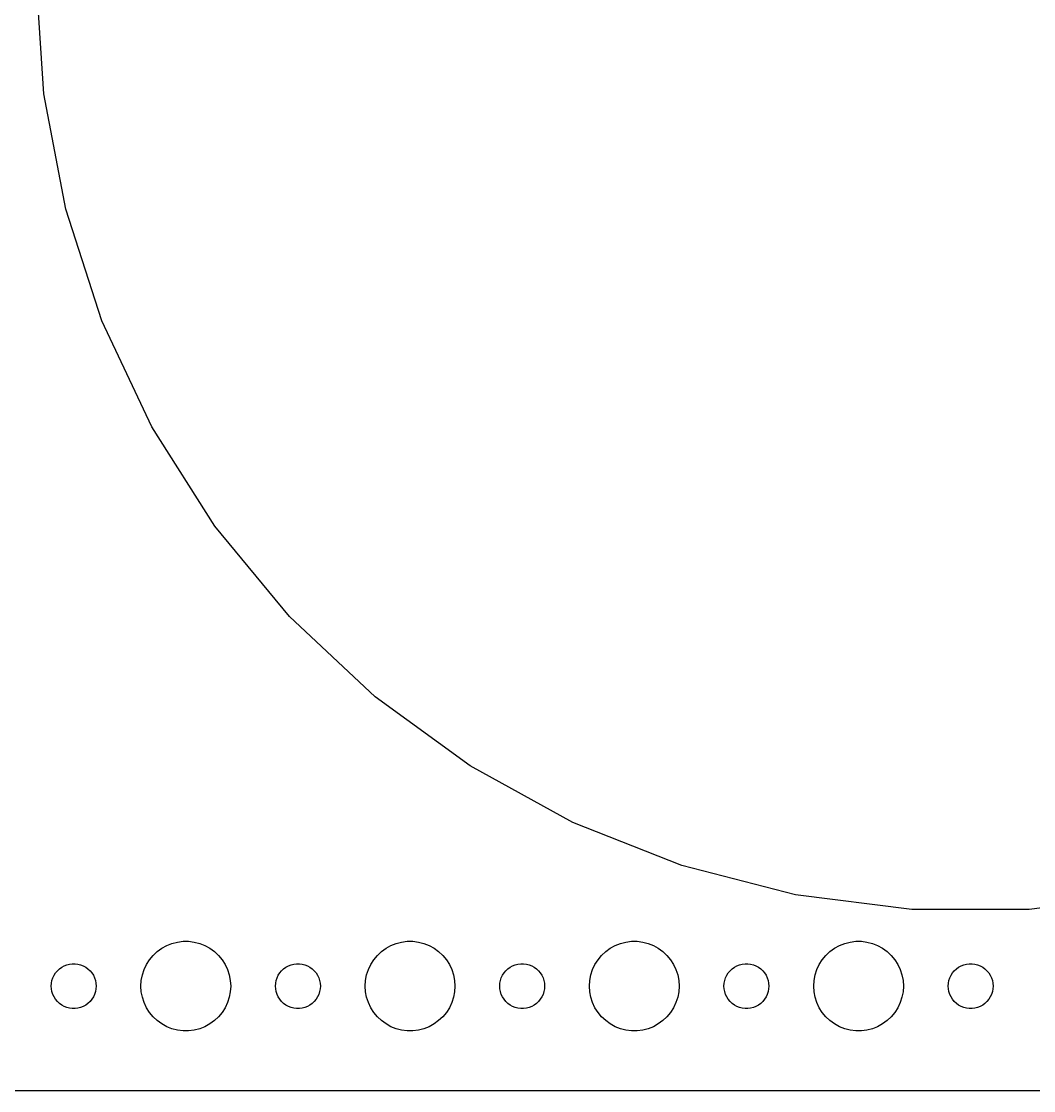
# Model space of a CAD drawing. Header units: metres. Extents: x -270 to 270, y -74 to 74.
# Drawn here: x 131.5 to 199.2, y -74.5 to -3 of the extents above; entities that cross this region are included whole.
import ezdxf

# ---------------------------------------------------------------- set-up
doc = ezdxf.new("R2010")
doc.units = ezdxf.units.M

msp = doc.modelspace()

# ---------------------------------------------------------------- linework, layer by layer
for p, q in [((132.993, -7.83331), (132.5, 0)), ((134.464, -15.5431), (132.993, -7.83331)), ((136.889, -23.0078), (134.464, -15.5431)), ((140.231, -30.1096), (136.889, -23.0078)), ((144.436, -36.7366), (140.231, -30.1096)), ((149.439, -42.7842), (144.436, -36.7366)), ((155.161, -48.1571), (149.439, -42.7842)), ((161.511, -52.7705), (155.161, -48.1571)), ((168.389, -56.5517), (161.511, -52.7705)), ((175.686, -59.441), (168.389, -56.5517)), ((183.289, -61.3929), (175.686, -59.441)), ((191.076, -62.3767), (183.289, -61.3929)), ((206.711, -61.3929), (198.924, -62.3767)), ((198.924, -62.3767), (191.076, -62.3767)), ((140.588, -65.1885), (140.893, -64.967)), ((140.893, -64.967), (141.223, -64.7855)), ((141.223, -64.7855), (141.573, -64.6468)), ((141.573, -64.6468), (141.938, -64.5531)), ((141.938, -64.5531), (142.312, -64.5059)), ((142.312, -64.5059), (142.688, -64.5059)), ((142.688, -64.5059), (143.062, -64.5531)), ((143.062, -64.5531), (143.427, -64.6468)), ((143.427, -64.6468), (143.777, -64.7855)), ((143.777, -64.7855), (144.107, -64.967)), ((144.107, -64.967), (144.412, -65.1885)), ((155.588, -65.1885), (155.893, -64.967)), ((155.893, -64.967), (156.223, -64.7855)), ((156.223, -64.7855), (156.573, -64.6468)), ((156.573, -64.6468), (156.938, -64.5531)), ((156.938, -64.5531), (157.312, -64.5059)), ((157.312, -64.5059), (157.688, -64.5059)), ((157.688, -64.5059), (158.062, -64.5531)), ((158.062, -64.5531), (158.427, -64.6468)), ((158.427, -64.6468), (158.777, -64.7855)), ((158.777, -64.7855), (159.107, -64.967)), ((159.107, -64.967), (159.412, -65.1885)), ((170.588, -65.1885), (170.893, -64.967)), ((170.893, -64.967), (171.223, -64.7855)), ((171.223, -64.7855), (171.573, -64.6468)), ((171.573, -64.6468), (171.938, -64.5531)), ((171.938, -64.5531), (172.312, -64.5059)), ((172.312, -64.5059), (172.688, -64.5059)), ((172.688, -64.5059), (173.062, -64.5531)), ((173.062, -64.5531), (173.427, -64.6468)), ((173.427, -64.6468), (173.777, -64.7855)), ((173.777, -64.7855), (174.107, -64.967)), ((174.107, -64.967), (174.412, -65.1885)), ((185.588, -65.1885), (185.893, -64.967)), ((185.893, -64.967), (186.223, -64.7855)), ((186.223, -64.7855), (186.573, -64.6468)), ((186.573, -64.6468), (186.938, -64.5531)), ((186.938, -64.5531), (187.312, -64.5059)), ((187.312, -64.5059), (187.688, -64.5059)), ((187.688, -64.5059), (188.062, -64.5531)), ((188.062, -64.5531), (188.427, -64.6468)), ((188.427, -64.6468), (188.777, -64.7855)), ((188.777, -64.7855), (189.107, -64.967)), ((189.107, -64.967), (189.412, -65.1885)), ((139.871, -66.0547), (140.073, -65.7366)), ((140.073, -65.7366), (140.313, -65.4464)), ((140.313, -65.4464), (140.588, -65.1885)), ((144.412, -65.1885), (144.687, -65.4464)), ((144.687, -65.4464), (144.927, -65.7366)), ((144.927, -65.7366), (145.129, -66.0547)), ((154.871, -66.0547), (155.073, -65.7366)), ((155.073, -65.7366), (155.313, -65.4464)), ((155.313, -65.4464), (155.588, -65.1885)), ((159.412, -65.1885), (159.687, -65.4464)), ((159.687, -65.4464), (159.927, -65.7366)), ((159.927, -65.7366), (160.129, -66.0547)), ((169.871, -66.0547), (170.073, -65.7366)), ((170.073, -65.7366), (170.313, -65.4464)), ((170.313, -65.4464), (170.588, -65.1885)), ((174.412, -65.1885), (174.687, -65.4464)), ((174.687, -65.4464), (174.927, -65.7366)), ((174.927, -65.7366), (175.129, -66.0547)), ((184.871, -66.0547), (185.073, -65.7366)), ((185.073, -65.7366), (185.313, -65.4464)), ((185.313, -65.4464), (185.588, -65.1885)), ((189.412, -65.1885), (189.687, -65.4464)), ((189.687, -65.4464), (189.927, -65.7366)), ((189.927, -65.7366), (190.129, -66.0547)), ((133.786, -66.6183), (133.907, -66.4732)), ((133.907, -66.4732), (134.044, -66.3442)), ((134.044, -66.3442), (134.196, -66.2335)), ((134.196, -66.2335), (134.361, -66.1428)), ((134.361, -66.1428), (134.536, -66.0734)), ((134.536, -66.0734), (134.719, -66.0266)), ((134.719, -66.0266), (134.906, -66.003)), ((134.906, -66.003), (135.094, -66.003)), ((135.094, -66.003), (135.281, -66.0266)), ((135.281, -66.0266), (135.464, -66.0734)), ((135.464, -66.0734), (135.639, -66.1428)), ((135.639, -66.1428), (135.804, -66.2335)), ((135.804, -66.2335), (135.956, -66.3442)), ((135.956, -66.3442), (136.093, -66.4732)), ((136.093, -66.4732), (136.214, -66.6183)), ((139.594, -66.7539), (139.711, -66.3956)), ((139.711, -66.3956), (139.871, -66.0547)), ((145.129, -66.0547), (145.289, -66.3956)), ((145.289, -66.3956), (145.406, -66.7539)), ((148.786, -66.6183), (148.907, -66.4732)), ((148.907, -66.4732), (149.044, -66.3442)), ((149.044, -66.3442), (149.196, -66.2335)), ((149.196, -66.2335), (149.361, -66.1428)), ((149.361, -66.1428), (149.536, -66.0734)), ((149.536, -66.0734), (149.719, -66.0266)), ((149.719, -66.0266), (149.906, -66.003)), ((149.906, -66.003), (150.094, -66.003)), ((150.094, -66.003), (150.281, -66.0266)), ((150.281, -66.0266), (150.464, -66.0734)), ((150.464, -66.0734), (150.639, -66.1428)), ((150.639, -66.1428), (150.804, -66.2335)), ((150.804, -66.2335), (150.956, -66.3442)), ((150.956, -66.3442), (151.093, -66.4732)), ((151.093, -66.4732), (151.214, -66.6183)), ((154.594, -66.7539), (154.711, -66.3956)), ((154.711, -66.3956), (154.871, -66.0547)), ((160.129, -66.0547), (160.289, -66.3956)), ((160.289, -66.3956), (160.406, -66.7539)), ((163.786, -66.6183), (163.907, -66.4732)), ((163.907, -66.4732), (164.044, -66.3442)), ((164.044, -66.3442), (164.196, -66.2335)), ((164.196, -66.2335), (164.361, -66.1428)), ((164.361, -66.1428), (164.536, -66.0734)), ((164.536, -66.0734), (164.719, -66.0266)), ((164.719, -66.0266), (164.906, -66.003)), ((164.906, -66.003), (165.094, -66.003)), ((165.094, -66.003), (165.281, -66.0266)), ((165.281, -66.0266), (165.464, -66.0734)), ((165.464, -66.0734), (165.639, -66.1428)), ((165.639, -66.1428), (165.804, -66.2335)), ((165.804, -66.2335), (165.956, -66.3442)), ((165.956, -66.3442), (166.093, -66.4732)), ((166.093, -66.4732), (166.214, -66.6183)), ((169.594, -66.7539), (169.711, -66.3956)), ((169.711, -66.3956), (169.871, -66.0547)), ((175.129, -66.0547), (175.289, -66.3956)), ((175.289, -66.3956), (175.406, -66.7539)), ((178.786, -66.6183), (178.907, -66.4732)), ((178.907, -66.4732), (179.044, -66.3442)), ((179.044, -66.3442), (179.196, -66.2335)), ((179.196, -66.2335), (179.361, -66.1428)), ((179.361, -66.1428), (179.536, -66.0734)), ((179.536, -66.0734), (179.719, -66.0266)), ((179.719, -66.0266), (179.906, -66.003)), ((179.906, -66.003), (180.094, -66.003)), ((180.094, -66.003), (180.281, -66.0266)), ((180.281, -66.0266), (180.464, -66.0734)), ((180.464, -66.0734), (180.639, -66.1428)), ((180.639, -66.1428), (180.804, -66.2335)), ((180.804, -66.2335), (180.956, -66.3442)), ((180.956, -66.3442), (181.093, -66.4732)), ((181.093, -66.4732), (181.214, -66.6183)), ((184.594, -66.7539), (184.711, -66.3956)), ((184.711, -66.3956), (184.871, -66.0547)), ((190.129, -66.0547), (190.289, -66.3956)), ((190.289, -66.3956), (190.406, -66.7539)), ((193.786, -66.6183), (193.907, -66.4732)), ((193.907, -66.4732), (194.044, -66.3442)), ((194.044, -66.3442), (194.196, -66.2335)), ((194.196, -66.2335), (194.361, -66.1428)), ((194.361, -66.1428), (194.536, -66.0734)), ((194.536, -66.0734), (194.719, -66.0266)), ((194.719, -66.0266), (194.906, -66.003)), ((194.906, -66.003), (195.094, -66.003)), ((195.094, -66.003), (195.281, -66.0266)), ((195.281, -66.0266), (195.464, -66.0734)), ((195.464, -66.0734), (195.639, -66.1428)), ((195.639, -66.1428), (195.804, -66.2335)), ((195.804, -66.2335), (195.956, -66.3442)), ((195.956, -66.3442), (196.093, -66.4732)), ((196.093, -66.4732), (196.214, -66.6183)), ((133.512, -67.312), (133.547, -67.127)), ((133.547, -67.127), (133.605, -66.9478)), ((133.605, -66.9478), (133.686, -66.7774)), ((133.686, -66.7774), (133.786, -66.6183)), ((136.214, -66.6183), (136.314, -66.7774)), ((136.314, -66.7774), (136.395, -66.9478)), ((136.395, -66.9478), (136.453, -67.127)), ((136.453, -67.127), (136.488, -67.312)), ((139.5, -67.5), (139.524, -67.124)), ((139.524, -67.124), (139.594, -66.7539)), ((145.406, -66.7539), (145.476, -67.124)), ((145.476, -67.124), (145.5, -67.5)), ((148.512, -67.312), (148.547, -67.127)), ((148.547, -67.127), (148.605, -66.9478)), ((148.605, -66.9478), (148.686, -66.7774)), ((148.686, -66.7774), (148.786, -66.6183)), ((151.214, -66.6183), (151.314, -66.7774)), ((151.314, -66.7774), (151.395, -66.9478)), ((151.395, -66.9478), (151.453, -67.127)), ((151.453, -67.127), (151.488, -67.312)), ((154.5, -67.5), (154.524, -67.124)), ((154.524, -67.124), (154.594, -66.7539)), ((160.406, -66.7539), (160.476, -67.124)), ((160.476, -67.124), (160.5, -67.5)), ((163.512, -67.312), (163.547, -67.127)), ((163.547, -67.127), (163.605, -66.9478)), ((163.605, -66.9478), (163.686, -66.7774)), ((163.686, -66.7774), (163.786, -66.6183)), ((166.214, -66.6183), (166.314, -66.7774)), ((166.314, -66.7774), (166.395, -66.9478)), ((166.395, -66.9478), (166.453, -67.127)), ((166.453, -67.127), (166.488, -67.312)), ((169.5, -67.5), (169.524, -67.124)), ((169.524, -67.124), (169.594, -66.7539)), ((175.406, -66.7539), (175.476, -67.124)), ((175.476, -67.124), (175.5, -67.5)), ((178.512, -67.312), (178.547, -67.127)), ((178.547, -67.127), (178.605, -66.9478)), ((178.605, -66.9478), (178.686, -66.7774)), ((178.686, -66.7774), (178.786, -66.6183)), ((181.214, -66.6183), (181.314, -66.7774)), ((181.314, -66.7774), (181.395, -66.9478)), ((181.395, -66.9478), (181.453, -67.127)), ((181.453, -67.127), (181.488, -67.312)), ((184.5, -67.5), (184.524, -67.124)), ((184.524, -67.124), (184.594, -66.7539)), ((190.406, -66.7539), (190.476, -67.124)), ((190.476, -67.124), (190.5, -67.5)), ((193.512, -67.312), (193.547, -67.127)), ((193.547, -67.127), (193.605, -66.9478)), ((193.605, -66.9478), (193.686, -66.7774)), ((193.686, -66.7774), (193.786, -66.6183)), ((196.214, -66.6183), (196.314, -66.7774)), ((196.314, -66.7774), (196.395, -66.9478)), ((196.395, -66.9478), (196.453, -67.127)), ((196.453, -67.127), (196.488, -67.312)), ((133.5, -67.5), (133.512, -67.312)), ((133.512, -67.688), (133.5, -67.5)), ((133.547, -67.873), (133.512, -67.688)), ((133.605, -68.0522), (133.547, -67.873)), ((136.453, -67.873), (136.395, -68.0522)), ((136.488, -67.688), (136.453, -67.873)), ((136.488, -67.312), (136.5, -67.5)), ((136.5, -67.5), (136.488, -67.688)), ((139.524, -67.876), (139.5, -67.5)), ((139.594, -68.2461), (139.524, -67.876)), ((145.476, -67.876), (145.406, -68.2461)), ((145.5, -67.5), (145.476, -67.876)), ((148.5, -67.5), (148.512, -67.312)), ((148.512, -67.688), (148.5, -67.5)), ((148.547, -67.873), (148.512, -67.688)), ((148.605, -68.0522), (148.547, -67.873)), ((151.453, -67.873), (151.395, -68.0522)), ((151.488, -67.688), (151.453, -67.873)), ((151.488, -67.312), (151.5, -67.5)), ((151.5, -67.5), (151.488, -67.688)), ((154.524, -67.876), (154.5, -67.5)), ((154.594, -68.2461), (154.524, -67.876)), ((160.476, -67.876), (160.406, -68.2461)), ((160.5, -67.5), (160.476, -67.876)), ((163.5, -67.5), (163.512, -67.312)), ((163.512, -67.688), (163.5, -67.5)), ((163.547, -67.873), (163.512, -67.688)), ((163.605, -68.0522), (163.547, -67.873)), ((166.453, -67.873), (166.395, -68.0522)), ((166.488, -67.688), (166.453, -67.873)), ((166.488, -67.312), (166.5, -67.5)), ((166.5, -67.5), (166.488, -67.688)), ((169.524, -67.876), (169.5, -67.5)), ((169.594, -68.2461), (169.524, -67.876)), ((175.476, -67.876), (175.406, -68.2461)), ((175.5, -67.5), (175.476, -67.876)), ((178.5, -67.5), (178.512, -67.312)), ((178.512, -67.688), (178.5, -67.5)), ((178.547, -67.873), (178.512, -67.688)), ((178.605, -68.0522), (178.547, -67.873)), ((181.453, -67.873), (181.395, -68.0522)), ((181.488, -67.688), (181.453, -67.873)), ((181.488, -67.312), (181.5, -67.5)), ((181.5, -67.5), (181.488, -67.688)), ((184.524, -67.876), (184.5, -67.5)), ((184.594, -68.2461), (184.524, -67.876)), ((190.476, -67.876), (190.406, -68.2461)), ((190.5, -67.5), (190.476, -67.876)), ((193.5, -67.5), (193.512, -67.312)), ((193.512, -67.688), (193.5, -67.5)), ((193.547, -67.873), (193.512, -67.688)), ((193.605, -68.0522), (193.547, -67.873)), ((196.453, -67.873), (196.395, -68.0522)), ((196.488, -67.688), (196.453, -67.873)), ((196.488, -67.312), (196.5, -67.5)), ((196.5, -67.5), (196.488, -67.688)), ((133.686, -68.2226), (133.605, -68.0522)), ((133.786, -68.3817), (133.686, -68.2226)), ((133.907, -68.5268), (133.786, -68.3817)), ((134.044, -68.6558), (133.907, -68.5268)), ((136.093, -68.5268), (135.956, -68.6558)), ((136.214, -68.3817), (136.093, -68.5268)), ((136.314, -68.2226), (136.214, -68.3817)), ((136.395, -68.0522), (136.314, -68.2226)), ((139.711, -68.6044), (139.594, -68.2461)), ((139.871, -68.9453), (139.711, -68.6044)), ((145.289, -68.6044), (145.129, -68.9453)), ((145.406, -68.2461), (145.289, -68.6044)), ((148.686, -68.2226), (148.605, -68.0522)), ((148.786, -68.3817), (148.686, -68.2226)), ((148.907, -68.5268), (148.786, -68.3817)), ((149.044, -68.6558), (148.907, -68.5268)), ((151.093, -68.5268), (150.956, -68.6558)), ((151.214, -68.3817), (151.093, -68.5268)), ((151.314, -68.2226), (151.214, -68.3817)), ((151.395, -68.0522), (151.314, -68.2226)), ((154.711, -68.6044), (154.594, -68.2461)), ((154.871, -68.9453), (154.711, -68.6044)), ((160.289, -68.6044), (160.129, -68.9453)), ((160.406, -68.2461), (160.289, -68.6044)), ((163.686, -68.2226), (163.605, -68.0522)), ((163.786, -68.3817), (163.686, -68.2226)), ((163.907, -68.5268), (163.786, -68.3817)), ((164.044, -68.6558), (163.907, -68.5268)), ((166.093, -68.5268), (165.956, -68.6558)), ((166.214, -68.3817), (166.093, -68.5268)), ((166.314, -68.2226), (166.214, -68.3817)), ((166.395, -68.0522), (166.314, -68.2226)), ((169.711, -68.6044), (169.594, -68.2461)), ((169.871, -68.9453), (169.711, -68.6044)), ((175.289, -68.6044), (175.129, -68.9453)), ((175.406, -68.2461), (175.289, -68.6044)), ((178.686, -68.2226), (178.605, -68.0522)), ((178.786, -68.3817), (178.686, -68.2226)), ((178.907, -68.5268), (178.786, -68.3817)), ((179.044, -68.6558), (178.907, -68.5268)), ((181.093, -68.5268), (180.956, -68.6558)), ((181.214, -68.3817), (181.093, -68.5268)), ((181.314, -68.2226), (181.214, -68.3817)), ((181.395, -68.0522), (181.314, -68.2226)), ((184.711, -68.6044), (184.594, -68.2461)), ((184.871, -68.9453), (184.711, -68.6044)), ((190.289, -68.6044), (190.129, -68.9453)), ((190.406, -68.2461), (190.289, -68.6044)), ((193.686, -68.2226), (193.605, -68.0522)), ((193.786, -68.3817), (193.686, -68.2226)), ((193.907, -68.5268), (193.786, -68.3817)), ((194.044, -68.6558), (193.907, -68.5268)), ((196.093, -68.5268), (195.956, -68.6558)), ((196.214, -68.3817), (196.093, -68.5268)), ((196.314, -68.2226), (196.214, -68.3817)), ((196.395, -68.0522), (196.314, -68.2226)), ((134.196, -68.7665), (134.044, -68.6558)), ((134.361, -68.8572), (134.196, -68.7665)), ((134.536, -68.9266), (134.361, -68.8572)), ((134.719, -68.9734), (134.536, -68.9266)), ((134.906, -68.997), (134.719, -68.9734)), ((135.094, -68.997), (134.906, -68.997)), ((135.281, -68.9734), (135.094, -68.997)), ((135.464, -68.9266), (135.281, -68.9734)), ((135.639, -68.8572), (135.464, -68.9266)), ((135.804, -68.7665), (135.639, -68.8572)), ((135.956, -68.6558), (135.804, -68.7665)), ((140.073, -69.2634), (139.871, -68.9453)), ((140.313, -69.5536), (140.073, -69.2634)), ((144.927, -69.2634), (144.687, -69.5536)), ((145.129, -68.9453), (144.927, -69.2634)), ((149.196, -68.7665), (149.044, -68.6558)), ((149.361, -68.8572), (149.196, -68.7665)), ((149.536, -68.9266), (149.361, -68.8572)), ((149.719, -68.9734), (149.536, -68.9266)), ((149.906, -68.997), (149.719, -68.9734)), ((150.094, -68.997), (149.906, -68.997)), ((150.281, -68.9734), (150.094, -68.997)), ((150.464, -68.9266), (150.281, -68.9734)), ((150.639, -68.8572), (150.464, -68.9266)), ((150.804, -68.7665), (150.639, -68.8572)), ((150.956, -68.6558), (150.804, -68.7665)), ((155.073, -69.2634), (154.871, -68.9453)), ((155.313, -69.5536), (155.073, -69.2634)), ((159.927, -69.2634), (159.687, -69.5536)), ((160.129, -68.9453), (159.927, -69.2634)), ((164.196, -68.7665), (164.044, -68.6558)), ((164.361, -68.8572), (164.196, -68.7665)), ((164.536, -68.9266), (164.361, -68.8572)), ((164.719, -68.9734), (164.536, -68.9266)), ((164.906, -68.997), (164.719, -68.9734)), ((165.094, -68.997), (164.906, -68.997)), ((165.281, -68.9734), (165.094, -68.997)), ((165.464, -68.9266), (165.281, -68.9734)), ((165.639, -68.8572), (165.464, -68.9266)), ((165.804, -68.7665), (165.639, -68.8572)), ((165.956, -68.6558), (165.804, -68.7665)), ((170.073, -69.2634), (169.871, -68.9453)), ((170.313, -69.5536), (170.073, -69.2634)), ((174.927, -69.2634), (174.687, -69.5536)), ((175.129, -68.9453), (174.927, -69.2634)), ((179.196, -68.7665), (179.044, -68.6558)), ((179.361, -68.8572), (179.196, -68.7665)), ((179.536, -68.9266), (179.361, -68.8572)), ((179.719, -68.9734), (179.536, -68.9266)), ((179.906, -68.997), (179.719, -68.9734)), ((180.094, -68.997), (179.906, -68.997)), ((180.281, -68.9734), (180.094, -68.997)), ((180.464, -68.9266), (180.281, -68.9734)), ((180.639, -68.8572), (180.464, -68.9266)), ((180.804, -68.7665), (180.639, -68.8572)), ((180.956, -68.6558), (180.804, -68.7665)), ((185.073, -69.2634), (184.871, -68.9453)), ((185.313, -69.5536), (185.073, -69.2634)), ((189.927, -69.2634), (189.687, -69.5536)), ((190.129, -68.9453), (189.927, -69.2634)), ((194.196, -68.7665), (194.044, -68.6558)), ((194.361, -68.8572), (194.196, -68.7665)), ((194.536, -68.9266), (194.361, -68.8572)), ((194.719, -68.9734), (194.536, -68.9266)), ((194.906, -68.997), (194.719, -68.9734)), ((195.094, -68.997), (194.906, -68.997)), ((195.281, -68.9734), (195.094, -68.997)), ((195.464, -68.9266), (195.281, -68.9734)), ((195.639, -68.8572), (195.464, -68.9266)), ((195.804, -68.7665), (195.639, -68.8572)), ((195.956, -68.6558), (195.804, -68.7665)), ((140.588, -69.8115), (140.313, -69.5536)), ((140.893, -70.033), (140.588, -69.8115)), ((141.223, -70.2145), (140.893, -70.033)), ((144.107, -70.033), (143.777, -70.2145)), ((144.412, -69.8115), (144.107, -70.033)), ((144.687, -69.5536), (144.412, -69.8115)), ((155.588, -69.8115), (155.313, -69.5536)), ((155.893, -70.033), (155.588, -69.8115)), ((156.223, -70.2145), (155.893, -70.033)), ((159.107, -70.033), (158.777, -70.2145)), ((159.412, -69.8115), (159.107, -70.033)), ((159.687, -69.5536), (159.412, -69.8115)), ((170.588, -69.8115), (170.313, -69.5536)), ((170.893, -70.033), (170.588, -69.8115)), ((171.223, -70.2145), (170.893, -70.033)), ((174.107, -70.033), (173.777, -70.2145)), ((174.412, -69.8115), (174.107, -70.033)), ((174.687, -69.5536), (174.412, -69.8115)), ((185.588, -69.8115), (185.313, -69.5536)), ((185.893, -70.033), (185.588, -69.8115)), ((186.223, -70.2145), (185.893, -70.033)), ((189.107, -70.033), (188.777, -70.2145)), ((189.412, -69.8115), (189.107, -70.033)), ((189.687, -69.5536), (189.412, -69.8115)), ((141.573, -70.3532), (141.223, -70.2145)), ((141.938, -70.4469), (141.573, -70.3532)), ((142.312, -70.4941), (141.938, -70.4469)), ((142.688, -70.4941), (142.312, -70.4941)), ((143.062, -70.4469), (142.688, -70.4941)), ((143.427, -70.3532), (143.062, -70.4469)), ((143.777, -70.2145), (143.427, -70.3532)), ((156.573, -70.3532), (156.223, -70.2145)), ((156.938, -70.4469), (156.573, -70.3532)), ((157.312, -70.4941), (156.938, -70.4469)), ((157.688, -70.4941), (157.312, -70.4941)), ((158.062, -70.4469), (157.688, -70.4941)), ((158.427, -70.3532), (158.062, -70.4469)), ((158.777, -70.2145), (158.427, -70.3532)), ((171.573, -70.3532), (171.223, -70.2145)), ((171.938, -70.4469), (171.573, -70.3532)), ((172.312, -70.4941), (171.938, -70.4469)), ((172.688, -70.4941), (172.312, -70.4941)), ((173.062, -70.4469), (172.688, -70.4941)), ((173.427, -70.3532), (173.062, -70.4469)), ((173.777, -70.2145), (173.427, -70.3532)), ((186.573, -70.3532), (186.223, -70.2145)), ((186.938, -70.4469), (186.573, -70.3532)), ((187.312, -70.4941), (186.938, -70.4469)), ((187.688, -70.4941), (187.312, -70.4941)), ((188.062, -70.4469), (187.688, -70.4941)), ((188.427, -70.3532), (188.062, -70.4469)), ((188.777, -70.2145), (188.427, -70.3532)), ((-264.814, -74.4901), (264.814, -74.4901))]:
    msp.add_line(p, q)

doc.saveas('drawing.dxf')
